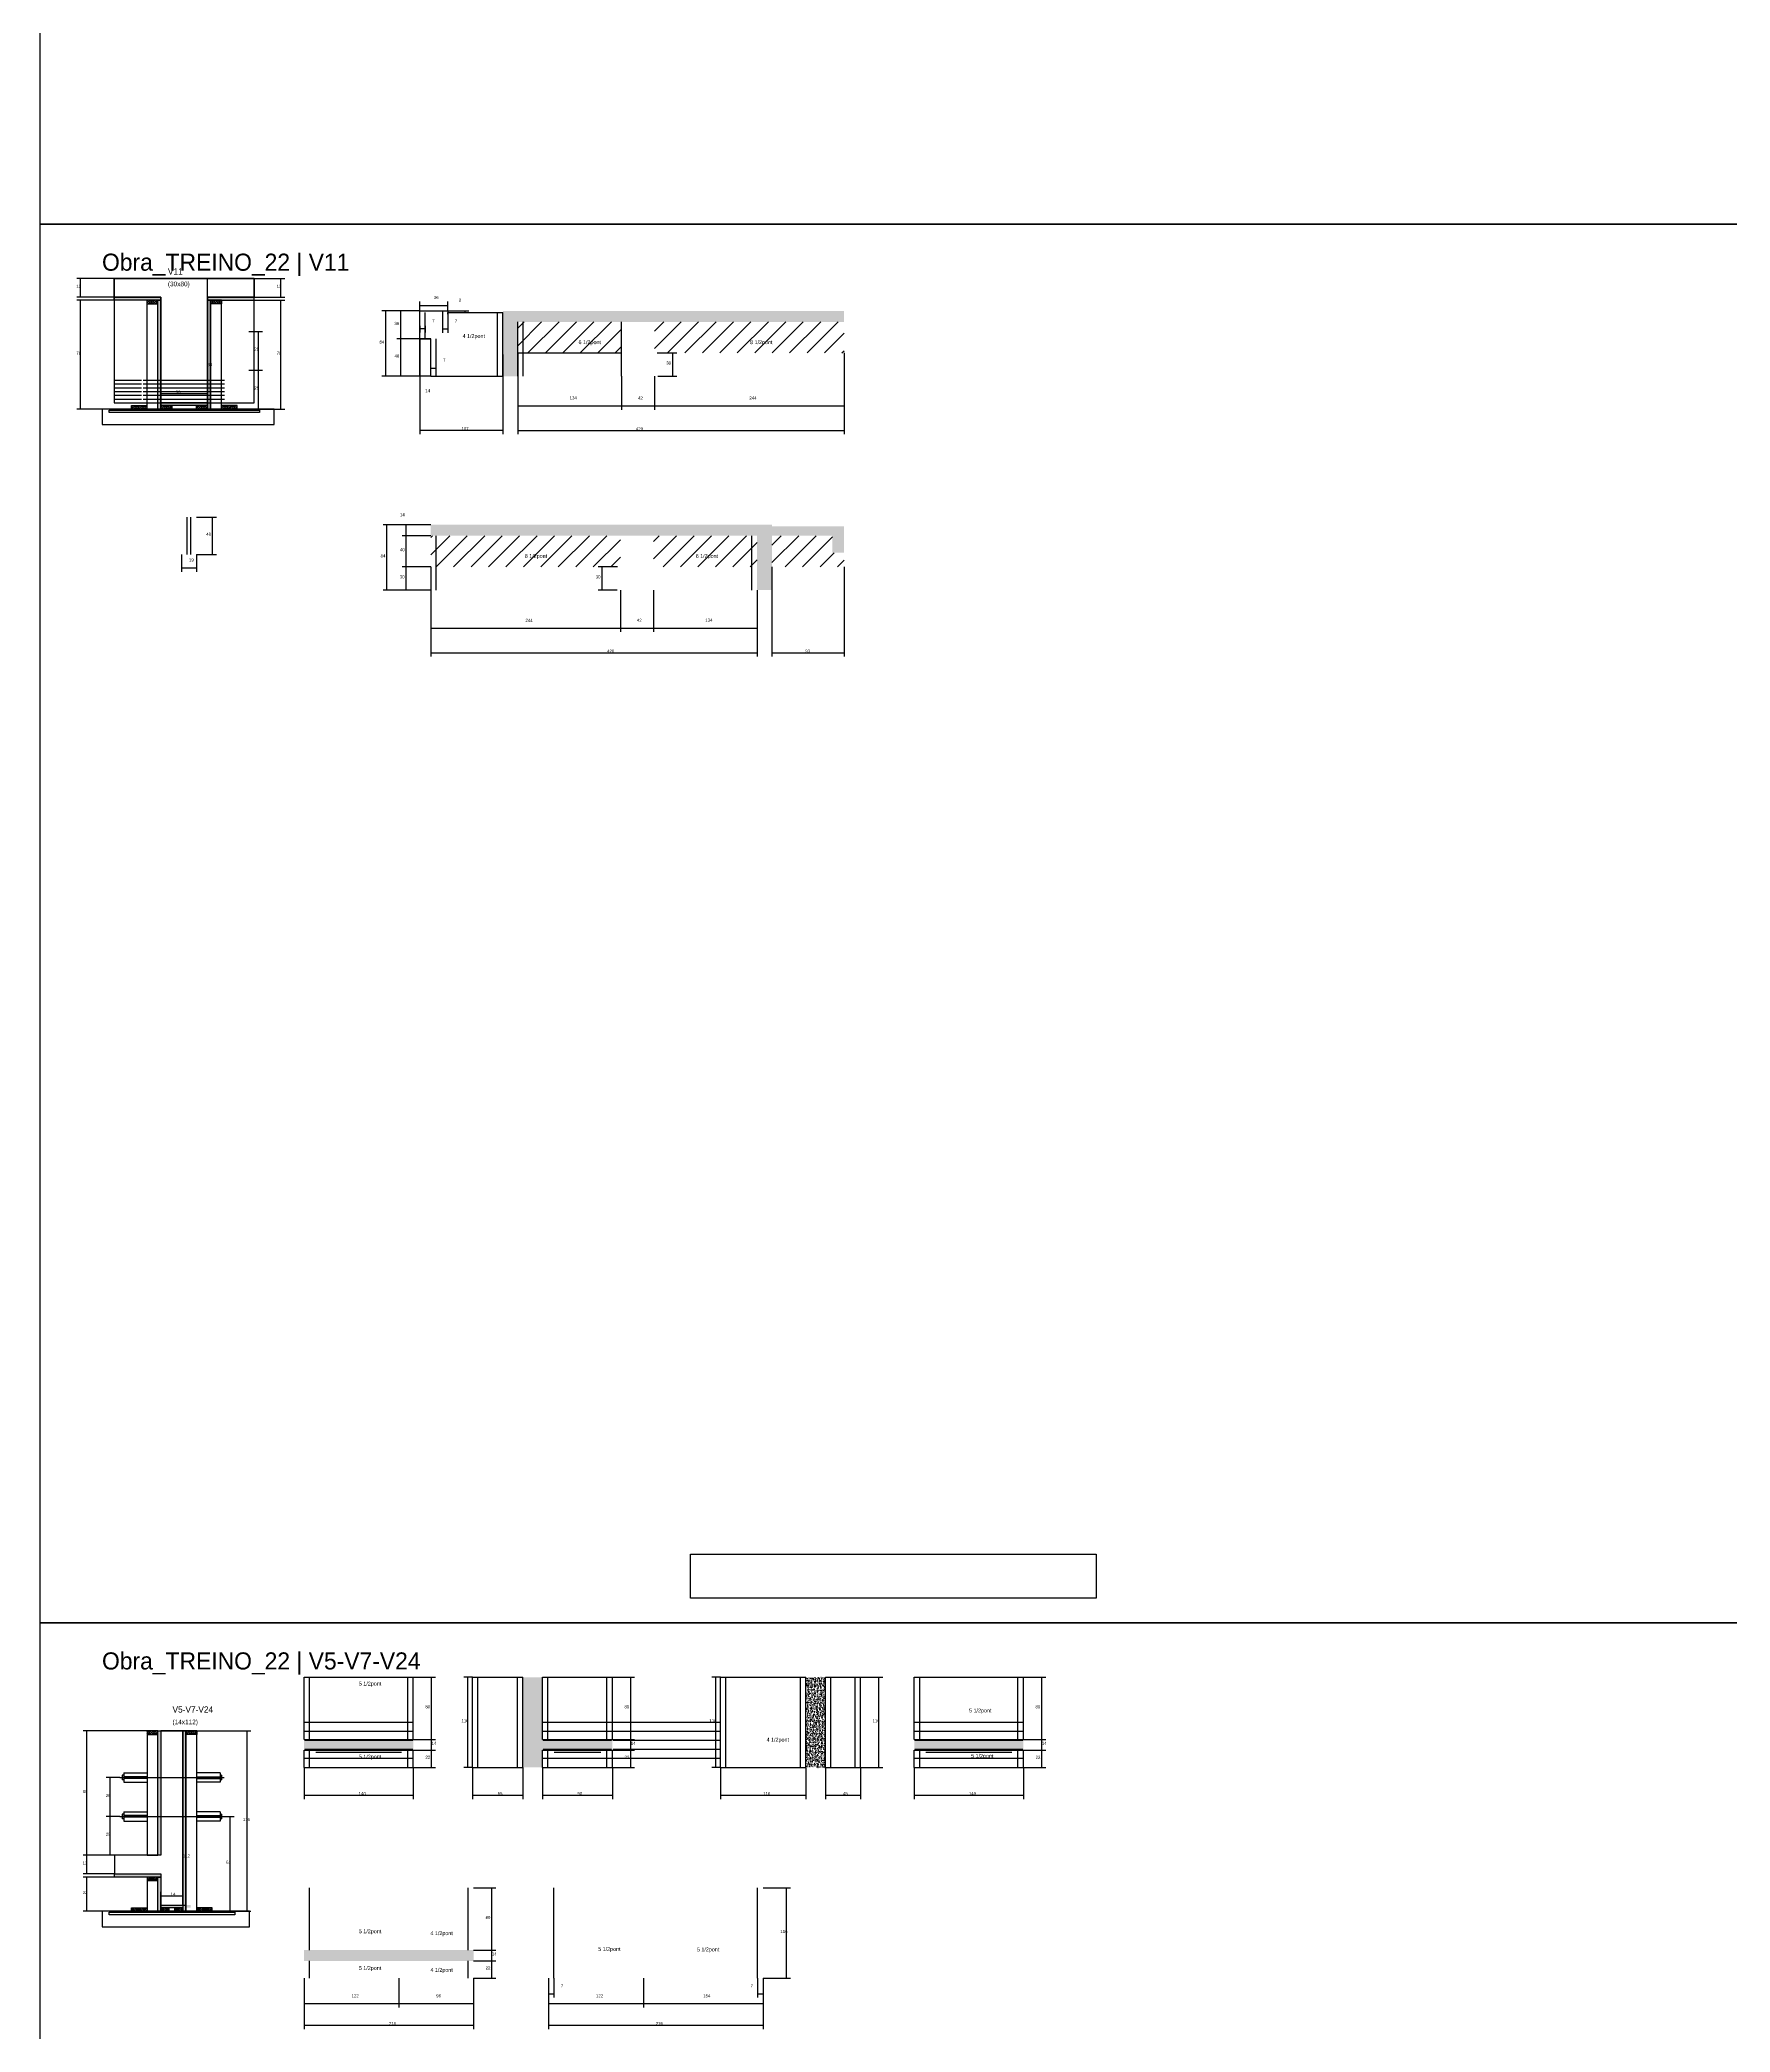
# Model space of a CAD drawing. Header units: metres. Extents: x -41 to 34840, y -36000 to 1848.
# Drawn here: x 0 to 2175, y -29327 to -26763 of the extents above; entities that cross this region are included whole.
import ezdxf

# ---------------------------------------------------------------- set-up
doc = ezdxf.new("R2010")
doc.units = ezdxf.units.M
for name, color, linetype in [('barrote', 126, 'Continuous'), ('CELL_BORDER', 8, 'Continuous'), ('CONCRETO', 251, 'Continuous'), ('COTA', 4, 'Continuous'), ('Cota Seção (2x)', 4, 'Continuous'), ('Hachura', 253, 'Continuous'), ('LABEL_ID', 3, 'Continuous'), ('Madeira', 126, 'Continuous'), ('NOMENCLATURA', 7, 'Continuous'), ('Painéis', 200, 'Continuous'), ('SARR_2.2x7', 40, 'Continuous'), ('SCO-___-LAJ', 4, 'Continuous'), ('TENSOR', 2, 'Continuous'), ('Texto Seção', 7, 'Continuous')]:
    doc.layers.add(name, color=color, linetype=linetype)

msp = doc.modelspace()

# ---------------------------------------------------------------- hatches: boundary and pattern name
at = {"layer": 'COTA'}
h = msp.add_hatch(dxfattribs=at)
h.set_pattern_fill('AR-CONC', scale=0.03)
h.paths.add_polyline_path([(1035, -27111.8), (596, -27111.8), (596, -27113.8), (596, -27195.8), (615, -27195.8), (615, -27125.8), (1035, -27125.8)])
h = msp.add_hatch(dxfattribs=at)
h.set_pattern_fill('AR-CONC', scale=0.03)
h.paths.add_polyline_path([(942, -27401), (1020, -27401), (1020, -27423), (1035, -27423), (1035, -27389), (942, -27389), (942, -27387), (503, -27387), (503, -27401), (923, -27401), (923, -27471), (942, -27471)])
h = msp.add_hatch(dxfattribs=at)
h.set_pattern_fill('AR-CONC', scale=0.03)
h.paths.add_polyline_path([(646.8, -28870), (621.6, -28870), (621.6, -28986), (646.8, -28986), (646.8, -28964), (736.8, -28964), (736.8, -28950), (646.8, -28950)])
h = msp.add_hatch(dxfattribs=at)
h.set_pattern_fill('AR-CONC', scale=0.03)
h.paths.add_polyline_path([(1011, -28870), (985.7, -28870), (985.7, -28986), (1011, -28986)])
h = msp.add_hatch(dxfattribs=at)
h.set_pattern_fill('AR-CONC', scale=0.03)
h.paths.add_polyline_path([(480.6, -28964), (480.6, -28950), (340.1, -28950), (340.1, -28964)])
h = msp.add_hatch(dxfattribs=at)
h.set_pattern_fill('AR-CONC', scale=0.03)
h.paths.add_polyline_path([(1265.7, -28964), (1265.7, -28950), (1125.2, -28950), (1125.2, -28964)])
h = msp.add_hatch(dxfattribs=at)
h.set_pattern_fill('AR-CONC', scale=0.03)
h.paths.add_polyline_path([(558.1, -29235.1), (558.1, -29221.1), (340.1, -29221.1), (340.1, -29235.1)])
at = {"layer": 'Hachura'}
h = msp.add_hatch(color=8, dxfattribs=at)
h.dxf.hatch_style = 1
h.paths.add_polyline_path([(95.8, -27098), (95.8, -27094), (95.8, -27094), (155.8, -27094), (155.8, -27094), (155.8, -27098), (155.8, -27098), (95.8, -27098)])
h = msp.add_hatch(dxfattribs=at)
h.set_pattern_fill('ANSI31', scale=0.5)
h.paths.add_polyline_path([(137.8, -27098), (137.8, -27102.4), (137.8, -27102.4), (151.8, -27102.4), (151.8, -27102.4), (151.8, -27098), (151.8, -27098), (137.8, -27098)])
h = msp.add_hatch(color=8, dxfattribs=at)
h.dxf.hatch_style = 1
h.paths.add_polyline_path([(151.8, -27098), (155.8, -27098), (155.8, -27098), (155.8, -27238), (155.8, -27238), (151.8, -27238), (151.8, -27238), (151.8, -27098)])
h = msp.add_hatch(color=8, dxfattribs=at)
h.dxf.hatch_style = 1
h.paths.add_polyline_path([(275.8, -27098), (275.8, -27094), (275.8, -27094), (215.8, -27094), (215.8, -27094), (215.8, -27098), (215.8, -27098), (275.8, -27098)])
h = msp.add_hatch(color=8, dxfattribs=at)
h.dxf.hatch_style = 1
h.paths.add_polyline_path([(219.8, -27098), (215.8, -27098), (215.8, -27098), (215.8, -27238), (215.8, -27238), (219.8, -27238), (219.8, -27238), (219.8, -27098)])
h = msp.add_hatch(dxfattribs=at)
h.set_pattern_fill('ANSI31', scale=0.5)
h.paths.add_polyline_path([(233.8, -27098), (233.8, -27102.4), (233.8, -27102.4), (219.8, -27102.4), (219.8, -27102.4), (219.8, -27098), (219.8, -27098), (233.8, -27098)])
h = msp.add_hatch(dxfattribs=at)
h.set_pattern_fill('ANSI31', scale=5)
h.paths.add_polyline_path([(748.5, -27165.8), (748.5, -27125.8), (615, -27125.8), (615, -27165.8)])
h = msp.add_hatch(dxfattribs=at)
h.set_pattern_fill('ANSI31', scale=5)
h.paths.add_polyline_path([(1035, -27165.8), (1035, -27125.8), (791, -27125.8), (791, -27165.8)])
h = msp.add_hatch(dxfattribs=at)
h.set_pattern_fill('ANSI31', scale=0.5)
h.paths.add_polyline_path([(117.8, -27238), (117.8, -27233.6), (117.8, -27233.6), (137.8, -27233.6), (137.8, -27233.6), (137.8, -27238), (137.8, -27238), (117.8, -27238)])
h = msp.add_hatch(color=8, dxfattribs=at)
h.dxf.hatch_style = 1
h.paths.add_polyline_path([(155.8, -27233.6), (155.8, -27230), (155.8, -27230), (215.8, -27230), (215.8, -27230), (215.8, -27233.6), (215.8, -27233.6), (155.8, -27233.6)])
h = msp.add_hatch(dxfattribs=at)
h.set_pattern_fill('ANSI31', scale=0.5)
h.paths.add_polyline_path([(155.8, -27238), (155.8, -27233.6), (155.8, -27233.6), (169.8, -27233.6), (169.8, -27233.6), (169.8, -27238), (169.8, -27238), (155.8, -27238)])
h = msp.add_hatch(dxfattribs=at)
h.set_pattern_fill('ANSI31', scale=0.5)
h.paths.add_polyline_path([(201.8, -27238), (201.8, -27233.6), (201.8, -27233.6), (215.8, -27233.6), (215.8, -27233.6), (215.8, -27238), (215.8, -27238), (201.8, -27238)])
h = msp.add_hatch(dxfattribs=at)
h.set_pattern_fill('ANSI31', scale=0.5)
h.paths.add_polyline_path([(253.8, -27238), (253.8, -27233.6), (253.8, -27233.6), (233.8, -27233.6), (233.8, -27233.6), (233.8, -27238), (233.8, -27238), (253.8, -27238)])
h = msp.add_hatch(dxfattribs=at)
h.set_pattern_fill('ANSI31', scale=5)
h.paths.add_polyline_path([(503, -27401), (503, -27441), (747, -27441), (747, -27401)])
h = msp.add_hatch(dxfattribs=at)
h.set_pattern_fill('ANSI31', scale=5)
h.paths.add_polyline_path([(789.5, -27401), (789.5, -27441), (923, -27441), (923, -27401)])
h = msp.add_hatch(dxfattribs=at)
h.set_pattern_fill('ANSI31', scale=5)
h.paths.add_polyline_path([(1035, -27441), (1035, -27423), (1020, -27423), (1020, -27401), (942, -27401), (942, -27441)])
h = msp.add_hatch(dxfattribs=at)
h.set_pattern_fill('ANSI31', scale=0.5)
h.paths.add_polyline_path([(137.9, -28939.1), (137.9, -28943.5), (137.9, -28943.5), (151.9, -28943.5), (151.9, -28943.5), (151.9, -28939.1), (151.9, -28939.1), (137.9, -28939.1)])
h = msp.add_hatch(color=8, dxfattribs=at)
h.dxf.hatch_style = 1
h.paths.add_polyline_path([(151.9, -28939.1), (155.9, -28939.1), (155.9, -28939.1), (155.9, -29099.1), (155.9, -29099.1), (151.9, -29099.1), (151.9, -29099.1), (151.9, -28939.1)])
h = msp.add_hatch(color=8, dxfattribs=at)
h.dxf.hatch_style = 1
h.paths.add_polyline_path([(187.9, -28939.1), (183.9, -28939.1), (183.9, -28939.1), (183.9, -29171.1), (183.9, -29171.1), (187.9, -29171.1), (187.9, -29171.1), (187.9, -28939.1)])
h = msp.add_hatch(dxfattribs=at)
h.set_pattern_fill('ANSI31', scale=0.5)
h.paths.add_polyline_path([(201.9, -28939.1), (201.9, -28943.5), (201.9, -28943.5), (187.9, -28943.5), (187.9, -28943.5), (187.9, -28939.1), (187.9, -28939.1), (201.9, -28939.1)])
h = msp.add_hatch(color=8, dxfattribs=at)
h.dxf.hatch_style = 1
h.paths.add_polyline_path([(95.9, -29127.1), (95.9, -29123.1), (95.9, -29123.1), (155.9, -29123.1), (155.9, -29123.1), (155.9, -29127.1), (155.9, -29127.1), (95.9, -29127.1)])
h = msp.add_hatch(dxfattribs=at)
h.set_pattern_fill('ANSI31', scale=0.5)
h.paths.add_polyline_path([(137.9, -29127.1), (137.9, -29131.5), (137.9, -29131.5), (151.9, -29131.5), (151.9, -29131.5), (151.9, -29127.1), (151.9, -29127.1), (137.9, -29127.1)])
h = msp.add_hatch(color=8, dxfattribs=at)
h.dxf.hatch_style = 1
h.paths.add_polyline_path([(151.9, -29127.1), (155.9, -29127.1), (155.9, -29127.1), (155.9, -29171.1), (155.9, -29171.1), (151.9, -29171.1), (151.9, -29171.1), (151.9, -29127.1)])
h = msp.add_hatch(dxfattribs=at)
h.set_pattern_fill('ANSI31', scale=0.5)
h.paths.add_polyline_path([(117.9, -29171.1), (117.9, -29166.7), (117.9, -29166.7), (137.9, -29166.7), (137.9, -29166.7), (137.9, -29171.1), (137.9, -29171.1), (117.9, -29171.1)])
h = msp.add_hatch(color=8, dxfattribs=at)
h.dxf.hatch_style = 1
h.paths.add_polyline_path([(151.9, -29166.7), (151.9, -29163.1), (151.9, -29163.1), (193.9, -29163.1), (193.9, -29163.1), (193.9, -29166.7), (193.9, -29166.7), (151.9, -29166.7)])
h = msp.add_hatch(dxfattribs=at)
h.set_pattern_fill('ANSI31', scale=0.5)
h.paths.add_polyline_path([(155.9, -29171.1), (155.9, -29166.7), (155.9, -29166.7), (165.9, -29166.7), (165.9, -29166.7), (165.9, -29171.1), (165.9, -29171.1), (155.9, -29171.1)])
h = msp.add_hatch(dxfattribs=at)
h.set_pattern_fill('ANSI31', scale=0.5)
h.paths.add_polyline_path([(173.9, -29171.1), (173.9, -29166.7), (173.9, -29166.7), (183.9, -29166.7), (183.9, -29166.7), (183.9, -29171.1), (183.9, -29171.1), (173.9, -29171.1)])
h = msp.add_hatch(dxfattribs=at)
h.set_pattern_fill('ANSI31', scale=0.5)
h.paths.add_polyline_path([(221.9, -29171.1), (221.9, -29166.7), (221.9, -29166.7), (201.9, -29166.7), (201.9, -29166.7), (201.9, -29171.1), (201.9, -29171.1), (221.9, -29171.1)])

# ---------------------------------------------------------------- linework, layer by layer
for p, q in [((105.9, -28996.1), (105.9, -29002.1)), ((107.9, -28996.1), (105.9, -28996.1)), ((107.9, -28993.1), (107.9, -29005.1)), ((107.9, -28993.1), (137.9, -28993.1)), ((231.9, -28993.1), (201.9, -28993.1)), ((231.9, -28993.1), (231.9, -29005.1)), ((233.9, -28996.1), (231.9, -28996.1)), ((233.9, -28996.1), (233.9, -29002.1)), ((107.9, -29002.1), (105.9, -29002.1)), ((137.9, -28998.1), (107.9, -28998.1)), ((137.9, -29000.1), (107.9, -29000.1)), ((107.9, -29005.1), (137.9, -29005.1)), ((201.9, -28998.1), (231.9, -28998.1)), ((201.9, -29000.1), (231.9, -29000.1)), ((231.9, -29005.1), (201.9, -29005.1)), ((231.9, -29002.1), (233.9, -29002.1)), ((105.9, -29046.1), (105.9, -29052.1)), ((107.9, -29046.1), (105.9, -29046.1)), ((107.9, -29043.1), (107.9, -29055.1)), ((107.9, -29043.1), (137.9, -29043.1)), ((137.9, -29048.1), (107.9, -29048.1)), ((231.9, -29043.1), (201.9, -29043.1)), ((201.9, -29048.1), (231.9, -29048.1)), ((231.9, -29043.1), (231.9, -29055.1)), ((233.9, -29046.1), (231.9, -29046.1)), ((233.9, -29046.1), (233.9, -29052.1)), ((107.9, -29052.1), (105.9, -29052.1)), ((137.9, -29050.1), (107.9, -29050.1)), ((107.9, -29055.1), (137.9, -29055.1)), ((201.9, -29050.1), (231.9, -29050.1)), ((231.9, -29055.1), (201.9, -29055.1)), ((231.9, -29052.1), (233.9, -29052.1))]:
    msp.add_line(p, q)
at = {"layer": 'barrote'}
msp.add_lwpolyline([(80, -29191.1), (269.6, -29191.1), (269.6, -29171.1), (80, -29171.1)], close=True, dxfattribs=at)
at = {"layer": 'CELL_BORDER'}
for points in [[(0, -27000), (2900, -27000), (2900, -25200), (0, -25200)], [(0, -28800), (2900, -28800), (2900, -27000), (0, -27000)], [(0, -30600), (2900, -30600), (2900, -28800), (0, -28800)]]:
    msp.add_lwpolyline(points, close=True, dxfattribs=at)
at = {"layer": 'CONCRETO'}
for points in [[(215.8, -27094), (215.8, -27104), (215.8, -27230), (155.8, -27230), (155.8, -27094), (95.8, -27094), (95.8, -27070), (215.8, -27070), (275.8, -27070), (275.8, -27094)], [(95.8, -27230), (275.8, -27230), (275.8, -27070), (95.8, -27070)]]:
    msp.add_lwpolyline(points, close=True, dxfattribs=at)
for points in [[(183.9, -28959.1), (183.9, -28939.1), (155.9, -28939.1)], [(155.9, -29099.1), (95.9, -29099.1), (95.9, -29123.1), (155.9, -29123.1), (155.9, -29163.1), (183.9, -29163.1), (183.9, -28959.1), (183.9, -28959.1)]]:
    msp.add_lwpolyline(points, dxfattribs=at)
at = {"layer": 'COTA'}
for p, q in [((95.8, -27070), (47.5, -27070)), ((52.5, -27094), (52.5, -27070)), ((275.8, -27070), (315.3, -27070)), ((310.3, -27094), (310.3, -27070)), ((95.8, -27094), (47.5, -27094)), ((95.8, -27098), (47.5, -27098)), ((52.5, -27238), (52.5, -27098)), ((233.8, -27098), (315.3, -27098)), ((275.8, -27094), (315.3, -27094)), ((310.3, -27238), (310.3, -27098)), ((489, -27111.8), (489, -27099.6)), ((525, -27111.8), (525, -27099.6)), ((489, -27111.8), (440.2, -27111.8)), ((445.2, -27195.8), (445.2, -27111.8)), ((489, -27111.8), (459.5, -27111.8)), ((464.5, -27147.8), (464.5, -27111.8)), ((489, -27104.6), (525, -27104.6)), ((518, -27112.8), (518, -27139.9)), ((525, -27111.8), (552.2, -27111.8)), ((525, -27112.8), (525, -27139.9)), ((525, -27113.8), (552.2, -27113.8)), ((547.2, -27113.8), (547.2, -27111.8)), ((268.8, -27138), (286.4, -27138)), ((281.4, -27188), (281.4, -27138)), ((489, -27147.8), (459.5, -27147.8)), ((503, -27147.8), (459.5, -27147.8)), ((464.5, -27195.8), (464.5, -27147.8)), ((489, -27130.8), (489, -27139.4)), ((489, -27134.4), (496, -27134.4)), ((489, -27147.8), (489, -27270.2)), ((489, -27195.8), (489, -27147.8)), ((489, -27147.8), (494, -27147.8)), ((496, -27130.8), (496, -27139.4)), ((518, -27134.9), (525, -27134.9)), ((596, -27167.8), (596, -27270.2)), ((615, -27165.8), (615, -27270.5)), ((615, -27165.8), (615, -27238.9)), ((794.5, -27165.8), (819.5, -27165.8)), ((814.5, -27195.8), (814.5, -27165.8)), ((1035, -27165.8), (1035, -27270.5)), ((268.8, -27188), (286.4, -27188)), ((268.8, -27188), (286.4, -27188)), ((281.4, -27238), (281.4, -27188)), ((503, -27195.8), (440.2, -27195.8)), ((503, -27195.8), (459.5, -27195.8)), ((503, -27195.8), (484, -27195.8)), ((503, -27195.8), (503, -27180.2)), ((503, -27185.2), (510, -27185.2)), ((510, -27195.8), (510, -27180.2)), ((748.5, -27195.8), (748.5, -27238.9)), ((748.5, -27195.8), (748.5, -27238.9)), ((791, -27195.8), (791, -27238.9)), ((791, -27195.8), (791, -27238.9)), ((795.2, -27195.8), (819.5, -27195.8)), ((1035, -27195.8), (1035, -27238.9)), ((117.8, -27238), (47.5, -27238)), ((253.8, -27238), (315.3, -27238)), ((268.8, -27238), (286.4, -27238)), ((615, -27233.9), (748.5, -27233.9)), ((748.5, -27233.9), (791, -27233.9)), ((791, -27233.9), (1035, -27233.9)), ((489, -27265.2), (596, -27265.2)), ((615, -27265.5), (1035, -27265.5)), ((201.4, -27377.1), (227.2, -27377.1)), ((222.2, -27425.1), (222.2, -27377.1)), ((503, -27387), (441.6, -27387)), ((446.6, -27471), (446.6, -27387)), ((503, -27387), (466.4, -27387)), ((503, -27401), (466.4, -27401)), ((503, -27401), (466.4, -27401)), ((471.4, -27401), (471.4, -27387)), ((471.4, -27441), (471.4, -27401)), ((182.4, -27425.1), (182.4, -27447.3)), ((201.4, -27425.1), (227.2, -27425.1)), ((201.4, -27425.1), (201.4, -27447.3)), ((182.4, -27442.3), (201.4, -27442.3)), ((503, -27441), (466.4, -27441)), ((503, -27441), (466.4, -27441)), ((471.4, -27471), (471.4, -27441)), ((503, -27441), (503, -27556.6)), ((743.5, -27441), (718.5, -27441)), ((723.5, -27471), (723.5, -27441)), ((942, -27441), (942, -27556.6)), ((1035, -27441), (1035, -27556.6)), ((503, -27471), (441.6, -27471)), ((503, -27471), (466.4, -27471)), ((503, -27471), (503, -27524.9)), ((742.8, -27471), (718.5, -27471)), ((747, -27471), (747, -27524.9)), ((747, -27471), (747, -27524.9)), ((789.5, -27471), (789.5, -27524.9)), ((789.5, -27471), (789.5, -27524.9)), ((923, -27471), (923, -27556.6)), ((923, -27471), (923, -27524.9)), ((503, -27519.9), (747, -27519.9)), ((747, -27519.9), (789.5, -27519.9)), ((789.5, -27519.9), (923, -27519.9)), ((503, -27551.6), (923, -27551.6)), ((942, -27551.6), (1035, -27551.6)), ((480.6, -28870), (509.2, -28870)), ((504.2, -28950), (504.2, -28870)), ((556.6, -28870), (545.6, -28870)), ((550.6, -28986), (550.6, -28870)), ((736.8, -28870), (765.4, -28870)), ((760.4, -28950), (760.4, -28870)), ((875.8, -28870), (864.8, -28870)), ((869.8, -28986), (869.8, -28870)), ((1056, -28870), (1084.6, -28870)), ((1079.6, -28986), (1079.6, -28870)), ((1265.7, -28870), (1294.4, -28870)), ((1289.4, -28950), (1289.4, -28870)), ((144.9, -28939.1), (55.6, -28939.1)), ((60.6, -29099.1), (60.6, -28939.1)), ((201.9, -28939.1), (271.7, -28939.1)), ((266.7, -29171.1), (266.7, -28939.1)), ((480.6, -28950), (509.2, -28950)), ((480.6, -28950), (509.2, -28950)), ((480.6, -28964), (509.2, -28964)), ((480.6, -28964), (509.2, -28964)), ((504.2, -28964), (504.2, -28950)), ((504.2, -28986), (504.2, -28964)), ((736.8, -28950), (765.4, -28950)), ((736.8, -28950), (765.4, -28950)), ((736.8, -28964), (765.4, -28964)), ((736.8, -28964), (765.4, -28964)), ((760.4, -28964), (760.4, -28950)), ((760.4, -28986), (760.4, -28964)), ((1265.7, -28950), (1294.4, -28950)), ((1265.7, -28950), (1294.4, -28950)), ((1265.7, -28964), (1294.4, -28964)), ((1265.7, -28964), (1294.4, -28964)), ((1289.4, -28964), (1289.4, -28950)), ((1289.4, -28986), (1289.4, -28964)), ((340.1, -28986), (340.1, -29026.7)), ((480.6, -28986), (480.6, -29026.7)), ((480.6, -28986), (509.2, -28986)), ((556.6, -28986), (545.6, -28986)), ((556.6, -28986), (556.6, -29026.7)), ((621.6, -28986), (621.6, -29026.7)), ((646.8, -28986), (646.8, -29026.7)), ((736.8, -28986), (736.8, -29026.7)), ((736.8, -28986), (765.4, -28986)), ((875.8, -28986), (864.8, -28986)), ((875.8, -28986), (875.8, -29026.7)), ((985.7, -28986), (985.7, -29026.7)), ((1011, -28986), (1011, -29026.7)), ((1056, -28986), (1056, -29026.7)), ((1056, -28986), (1084.6, -28986)), ((1125.2, -28986), (1125.2, -29026.7)), ((1265.7, -28986), (1265.7, -29026.7)), ((1265.7, -28986), (1294.4, -28986)), ((102.9, -28999.1), (85.4, -28999.1)), ((90.4, -29049.1), (90.4, -28999.1)), ((340.1, -29021.7), (480.6, -29021.7)), ((556.6, -29021.7), (621.6, -29021.7)), ((646.8, -29021.7), (736.8, -29021.7)), ((875.8, -29021.7), (985.7, -29021.7)), ((1011, -29021.7), (1056, -29021.7)), ((1125.2, -29021.7), (1265.7, -29021.7)), ((102.9, -29049.1), (85.4, -29049.1)), ((102.9, -29049.1), (85.4, -29049.1)), ((90.4, -29099.1), (90.4, -29049.1)), ((237.2, -29049.1), (250.1, -29049.1)), ((245.1, -29171.1), (245.1, -29049.1)), ((95.9, -29099.1), (55.6, -29099.1)), ((95.9, -29099.1), (55.6, -29099.1)), ((60.6, -29123.1), (60.6, -29099.1)), ((102.9, -29099.1), (85.4, -29099.1)), ((95.9, -29123.1), (55.6, -29123.1)), ((95.9, -29127.1), (55.6, -29127.1)), ((60.6, -29171.1), (60.6, -29127.1)), ((558.1, -29141.1), (586.7, -29141.1)), ((581.7, -29221.1), (581.7, -29141.1)), ((930.6, -29141.1), (966, -29141.1)), ((961, -29257.1), (961, -29141.1)), ((117.9, -29171.1), (55.6, -29171.1)), ((221.9, -29171.1), (271.7, -29171.1)), ((221.9, -29171.1), (250.1, -29171.1)), ((558.1, -29221.1), (586.7, -29221.1)), ((558.1, -29221.1), (586.7, -29221.1)), ((581.7, -29235.1), (581.7, -29221.1)), ((558.1, -29235.1), (586.7, -29235.1)), ((558.1, -29235.1), (586.7, -29235.1)), ((581.7, -29257.1), (581.7, -29235.1)), ((340.1, -29257.1), (340.1, -29322.7)), ((340.1, -29257.1), (340.1, -29295)), ((462.1, -29257.1), (462.1, -29295)), ((462.1, -29257.1), (462.1, -29295)), ((558.1, -29257.1), (558.1, -29322.7)), ((558.1, -29257.1), (586.7, -29257.1)), ((558.1, -29257.1), (558.1, -29295)), ((654.6, -29257.1), (654.6, -29322.7)), ((654.6, -29257.1), (654.6, -29295)), ((654.6, -29257.1), (654.6, -29282.2)), ((654.6, -29277.2), (661.6, -29277.2)), ((661.6, -29257.1), (661.6, -29282.2)), ((776.6, -29257.1), (776.6, -29295)), ((776.6, -29257.1), (776.6, -29295)), ((923.6, -29257.1), (923.6, -29282.2)), ((923.6, -29277.2), (930.6, -29277.2)), ((930.6, -29257.1), (930.6, -29322.7)), ((930.6, -29257.1), (966, -29257.1)), ((930.6, -29257.1), (930.6, -29295)), ((930.6, -29257.1), (930.6, -29282.2)), ((340.1, -29290), (462.1, -29290)), ((462.1, -29290), (558.1, -29290)), ((654.6, -29290), (776.6, -29290)), ((776.6, -29290), (930.6, -29290)), ((340.1, -29317.7), (558.1, -29317.7)), ((654.6, -29317.7), (930.6, -29317.7))]:
    msp.add_line(p, q, dxfattribs=at)
at = {"layer": 'Cota Seção (2x)'}
for p, q in [((155.8, -27070), (220.8, -27070)), ((215.8, -27230), (215.8, -27070)), ((155.8, -27230), (155.8, -27213.2)), ((155.8, -27218.2), (215.8, -27218.2)), ((215.8, -27230), (215.8, -27213.2)), ((155.8, -27230), (220.8, -27230)), ((155.9, -28939.1), (188.9, -28939.1)), ((183.9, -29163.1), (183.9, -28939.1)), ((155.9, -29163.1), (155.9, -29146.2)), ((183.9, -29163.1), (183.9, -29146.2)), ((155.9, -29151.2), (183.9, -29151.2)), ((155.9, -29163.1), (188.9, -29163.1))]:
    msp.add_line(p, q, dxfattribs=at)
at = {"layer": 'Madeira'}
for points in [[(137.8, -27098), (137.8, -27102.4), (151.8, -27102.4), (151.8, -27098)], [(137.8, -27238), (151.8, -27238), (151.8, -27098), (137.8, -27098)], [(233.8, -27098), (233.8, -27102.4), (219.8, -27102.4), (219.8, -27098)], [(233.8, -27098), (219.8, -27098), (219.8, -27238), (233.8, -27238)], [(80, -27258), (301.6, -27258), (301.6, -27238), (80, -27238)], [(117.8, -27238), (117.8, -27233.6), (137.8, -27233.6), (137.8, -27238)], [(155.8, -27238), (155.8, -27233.6), (169.8, -27233.6), (169.8, -27238)], [(201.8, -27238), (201.8, -27233.6), (215.8, -27233.6), (215.8, -27238)], [(253.8, -27238), (253.8, -27233.6), (233.8, -27233.6), (233.8, -27238)], [(137.9, -28939.1), (137.9, -28943.5), (151.9, -28943.5), (151.9, -28939.1)], [(137.9, -29099.1), (151.9, -29099.1), (151.9, -28939.1), (137.9, -28939.1)], [(201.9, -28939.1), (201.9, -28943.5), (187.9, -28943.5), (187.9, -28939.1)], [(201.9, -28939.1), (187.9, -28939.1), (187.9, -29171.1), (201.9, -29171.1)], [(137.9, -29127.1), (137.9, -29131.5), (151.9, -29131.5), (151.9, -29127.1)], [(137.9, -29171.1), (151.9, -29171.1), (151.9, -29127.1), (137.9, -29127.1)], [(80, -29191.1), (269.6, -29191.1), (269.6, -29171.1), (80, -29171.1)], [(117.9, -29171.1), (117.9, -29166.7), (137.9, -29166.7), (137.9, -29171.1)], [(155.9, -29171.1), (155.9, -29166.7), (165.9, -29166.7), (165.9, -29171.1)], [(173.9, -29171.1), (173.9, -29166.7), (183.9, -29166.7), (183.9, -29171.1)], [(221.9, -29171.1), (221.9, -29166.7), (201.9, -29166.7), (201.9, -29171.1)]]:
    msp.add_lwpolyline(points, close=True, dxfattribs=at)
at = {"layer": 'Painéis'}
for p, q in [((95.8, -27094), (155.8, -27094)), ((95.8, -27098), (95.8, -27094)), ((155.8, -27098), (155.8, -27094)), ((155.8, -27238), (155.8, -27098)), ((215.8, -27094), (275.8, -27094)), ((215.8, -27098), (215.8, -27094)), ((215.8, -27238), (215.8, -27098)), ((275.8, -27098), (275.8, -27094)), ((489, -27111.8), (525, -27111.8)), ((489, -27147.8), (489, -27111.8)), ((525, -27113.8), (596, -27113.8)), ((596, -27195.8), (596, -27113.8)), ((596, -27167.8), (596, -27113.8)), ((489, -27147.8), (503, -27147.8)), ((503, -27195.8), (503, -27147.8)), ((615, -27195.8), (615, -27125.8)), ((615, -27165.8), (615, -27125.8)), ((748.5, -27195.8), (748.5, -27125.8)), ((615, -27165.8), (748.5, -27165.8)), ((503, -27195.8), (596, -27195.8)), ((155.8, -27230), (215.8, -27230)), ((155.8, -27233.6), (155.8, -27230)), ((215.8, -27233.6), (215.8, -27230)), ((340.1, -28870), (480.6, -28870)), ((340.1, -28950), (340.1, -28870)), ((480.6, -28950), (480.6, -28870)), ((556.6, -28870), (621.6, -28870)), ((556.6, -28986), (556.6, -28870)), ((621.6, -28986), (621.6, -28870)), ((646.8, -28870), (736.8, -28870)), ((646.8, -28950), (646.8, -28870)), ((736.8, -28950), (736.8, -28870)), ((875.8, -28870), (985.7, -28870)), ((875.8, -28986), (875.8, -28870)), ((985.7, -28986), (985.7, -28870)), ((1011, -28870), (1056, -28870)), ((1011, -28986), (1011, -28870)), ((1056, -28986), (1056, -28870)), ((1125.2, -28870), (1265.7, -28870)), ((1125.2, -28950), (1125.2, -28870)), ((1265.7, -28950), (1265.7, -28870)), ((340.1, -28950), (480.6, -28950)), ((340.1, -28964), (480.6, -28964)), ((340.1, -28986), (340.1, -28964)), ((480.6, -28986), (480.6, -28964)), ((646.8, -28950), (736.8, -28950)), ((646.8, -28964), (736.8, -28964)), ((646.8, -28986), (646.8, -28964)), ((736.8, -28986), (736.8, -28964)), ((1125.2, -28950), (1265.7, -28950)), ((1125.2, -28964), (1265.7, -28964)), ((1125.2, -28986), (1125.2, -28964)), ((1265.7, -28986), (1265.7, -28964)), ((340.1, -28986), (480.6, -28986)), ((556.6, -28986), (621.6, -28986)), ((646.8, -28986), (736.8, -28986)), ((875.8, -28986), (985.7, -28986)), ((1011, -28986), (1056, -28986)), ((1125.2, -28986), (1265.7, -28986))]:
    msp.add_line(p, q, dxfattribs=at)
for points in [[(95.8, -27098), (95.8, -27094), (155.8, -27094), (155.8, -27098)], [(151.8, -27098), (155.8, -27098), (155.8, -27238), (151.8, -27238)], [(275.8, -27098), (275.8, -27094), (215.8, -27094), (215.8, -27098)], [(219.8, -27098), (215.8, -27098), (215.8, -27238), (219.8, -27238)], [(155.8, -27233.6), (155.8, -27230), (215.8, -27230), (215.8, -27233.6)], [(151.9, -28939.1), (155.9, -28939.1), (155.9, -29099.1), (151.9, -29099.1)], [(187.9, -28939.1), (183.9, -28939.1), (183.9, -29171.1), (187.9, -29171.1)], [(95.9, -29127.1), (95.9, -29123.1), (155.9, -29123.1), (155.9, -29127.1)], [(151.9, -29127.1), (155.9, -29127.1), (155.9, -29171.1), (151.9, -29171.1)], [(155.9, -29166.7), (155.9, -29163.1), (183.9, -29163.1), (183.9, -29166.7)]]:
    msp.add_lwpolyline(points, close=True, dxfattribs=at)
at = {"layer": 'SARR_2.2x7'}
for p, q in [((496, -27147.8), (496, -27113.8)), ((525, -27116), (525, -27113.8)), ((589, -27195.8), (589, -27113.8)), ((510, -27195.8), (510, -27147.8)), ((622, -27165.8), (622, -27125.8)), ((622, -27195.8), (622, -27165.8)), ((96.8, -27200.7), (130.8, -27200.7)), ((132.8, -27200.7), (237.8, -27200.7)), ((96.8, -27205.6), (130.8, -27205.6)), ((96.8, -27210.5), (130.8, -27210.5)), ((96.8, -27215.3), (130.8, -27215.3)), ((96.8, -27220.2), (130.8, -27220.2)), ((96.8, -27225.1), (130.8, -27225.1)), ((132.8, -27205.6), (237.8, -27205.6)), ((132.8, -27210.5), (237.8, -27210.5)), ((132.8, -27215.3), (237.8, -27215.3)), ((132.8, -27220.2), (237.8, -27220.2)), ((132.8, -27225.1), (237.8, -27225.1)), ((189.4, -27425.1), (189.4, -27377.1)), ((194.4, -27425.1), (194.4, -27377.1)), ((510, -27441), (510, -27401)), ((916, -27441), (916, -27401)), ((510, -27471), (510, -27441)), ((916, -27471), (916, -27441)), ((347.1, -28950), (347.1, -28870)), ((473.6, -28950), (473.6, -28870)), ((563.6, -28986), (563.6, -28870)), ((614.6, -28986), (614.6, -28870)), ((653.8, -28950), (653.8, -28870)), ((729.8, -28950), (729.8, -28870)), ((882.8, -28986), (882.8, -28870)), ((978.7, -28986), (978.7, -28870)), ((1018, -28986), (1018, -28870)), ((1049, -28986), (1049, -28870)), ((1132.2, -28950), (1132.2, -28870)), ((1258.7, -28950), (1258.7, -28870)), ((341.1, -28927.7), (479.8, -28927.7)), ((341.1, -28939.3), (479.8, -28939.3)), ((647.8, -28927.7), (735.8, -28927.7)), ((647.8, -28939.3), (735.8, -28939.3)), ((737.8, -28927.7), (874.8, -28927.7)), ((737.8, -28939.3), (874.8, -28939.3)), ((1125.8, -28927.7), (1264.8, -28927.7)), ((1125.8, -28939.3), (1264.8, -28939.3)), ((341.1, -28951), (479.8, -28951)), ((341.1, -28962.7), (479.8, -28962.7)), ((347.1, -28986), (347.1, -28964)), ((355.1, -28966.2), (465.6, -28966.2)), ((473.6, -28986), (473.6, -28964)), ((647.8, -28951), (735.8, -28951)), ((647.8, -28962.7), (735.8, -28962.7)), ((653.8, -28986), (653.8, -28964)), ((661.8, -28966.2), (721.8, -28966.2)), ((729.8, -28986), (729.8, -28964)), ((737.8, -28951), (874.8, -28951)), ((737.8, -28962.7), (874.8, -28962.7)), ((1125.8, -28951), (1264.8, -28951)), ((1125.8, -28962.7), (1264.8, -28962.7)), ((1132.2, -28986), (1132.2, -28964)), ((1140.2, -28966.2), (1250.7, -28966.2)), ((1258.7, -28986), (1258.7, -28964)), ((341.1, -28974.3), (479.8, -28974.3)), ((647.8, -28974.3), (735.8, -28974.3)), ((737.8, -28974.3), (874.8, -28974.3)), ((1125.8, -28974.3), (1264.8, -28974.3)), ((347.1, -29221.1), (347.1, -29141.1)), ((551.1, -29221.1), (551.1, -29141.1)), ((661.6, -29257.1), (661.6, -29141.1)), ((923.6, -29257.1), (923.6, -29141.1)), ((347.1, -29257.1), (347.1, -29235.1)), ((551.1, -29257.1), (551.1, -29235.1))]:
    msp.add_line(p, q, dxfattribs=at)
at = {"layer": 'SCO-___-LAJ'}
for points in [[(89, -27239.4), (282.7, -27239.4), (282.7, -27242.6), (89, -27242.6)], [(89.1, -29172.4), (250.8, -29172.4), (250.8, -29175.6), (89.1, -29175.6)]]:
    msp.add_lwpolyline(points, close=True, dxfattribs=at)
at = {"layer": 'TENSOR'}
for p, q in [((102.9, -28999.1), (237.2, -28999.1)), ((102.9, -29049.1), (237.2, -29049.1))]:
    msp.add_line(p, q, dxfattribs=at)
at = {"layer": 'Texto Seção'}
msp.add_lwpolyline([(837.1, -28711.5), (1359.1, -28711.5), (1359.1, -28768.2), (837.1, -28768.2)], close=True, dxfattribs=at)

# ---------------------------------------------------------------- texts
at = {"layer": 'COTA'}
for s, p in [('12', (47, -27082)), ('12', (304.8, -27082)), ('36', (507, -27096.4)), ('2', (539.2, -27099.8)), ('7', (504.9, -27126.4)), ('7', (533.9, -27126.8)), ('84', (437.1, -27153.8)), ('36', (456.2, -27129.8)), ('70', (47, -27168)), ('25', (275.9, -27163)), ('70', (304.8, -27168)), ('48', (456.4, -27171.8)), ('7', (518.9, -27177.1)), ('30', (806.2, -27180.8)), ('25', (275.9, -27213)), ('14', (496, -27216.3)), ('134', (681.8, -27225.7)), ('42', (769.8, -27225.8)), ('244', (913, -27225.8)), ('107', (542.5, -27265.2)), ('420', (767, -27265.5)), ('14', (463.4, -27375.9)), ('48', (214.1, -27401.1)), ('19', (191.9, -27434.2)), ('84', (438.5, -27429)), ('40', (463.3, -27421)), ('30', (463.2, -27456)), ('30', (715.3, -27456)), ('244', (625, -27511.9)), ('42', (768.3, -27511.8)), ('134', (856.3, -27511.7)), ('420', (730, -27551.6)), ('93', (985, -27551.6)), ('80', (496.1, -28910)), ('80', (752.3, -28910)), ('80', (1281.2, -28910)), ('116', (542.5, -28928)), ('116', (861.6, -28928)), ('116', (1071.5, -28928)), ('22', (496.2, -28975)), ('14', (504.2, -28957)), ('22', (752.4, -28975)), ('14', (760.4, -28957)), ('22', (1281.4, -28975)), ('14', (1289.4, -28957)), ('80', (55.1, -29019.1)), ('25', (84.9, -29024.1)), ('140', (410.3, -29021.7)), ('65', (589.1, -29021.7)), ('90', (691.8, -29021.7)), ('110', (930.8, -29021.7)), ('45', (1033.5, -29021.7)), ('140', (1195.5, -29021.7)), ('25', (84.9, -29074.1)), ('116', (261.2, -29055.1)), ('12', (55.1, -29111.1)), ('61', (239.6, -29110.1)), ('22', (55.1, -29149.1)), ('80', (573.6, -29181.1)), ('116', (952.9, -29199.1)), ('14', (581.7, -29228.1)), ('22', (573.7, -29246.1)), ('122', (401.1, -29282)), ('96', (510.1, -29281.9)), ('7', (670.5, -29269.1)), ('122', (715.6, -29282)), ('154', (853.6, -29281.9)), ('7', (914.7, -29269.1)), ('218', (449.1, -29317.7)), ('276', (792.6, -29317.7))]:
    msp.add_text(s, height=4, dxfattribs=at).set_placement(p)
at = {"layer": 'Cota Seção (2x)'}
for s, p in [('80', (215.8, -27182.8)), ('30', (174.8, -27218.2)), ('112', (183.9, -29101.9)), ('14', (168.2, -29151.2))]:
    msp.add_text(s, height=4, dxfattribs=at).set_placement(p)
at = {"layer": 'LABEL_ID'}
for s, p in [('Obra_TREINO_22 | V11', (80, -27060)), ('Obra_TREINO_22 | V5-V7-V24', (80, -28860))]:
    msp.add_text(s, height=22, dxfattribs=at).set_placement(p)
at = {"layer": 'NOMENCLATURA'}
for s, p in [('4 1/2pont', (544, -27146.6)), ('6 1/2pont', (693.2, -27154.5)), ('8 1/2pont', (914, -27154.5)), ('8 1/2pont', (624, -27429.6)), ('6 1/2pont', (844, -27429.6)), ('5 1/2pont', (410.5, -28880.7)), ('5 1/2pont', (1195.7, -28915.3)), ('5 1/2pont', (410.5, -28974.7)), ('4 1/2pont', (935.2, -28952.9)), ('5 1/2pont', (1198.4, -28973.7)), ('5 1/2pont', (410.5, -29199.4)), ('4 1/2pont', (502.6, -29201.9)), ('5 1/2pont', (718.5, -29222.2)), ('5 1/2pont', (845.5, -29222.8)), ('5 1/2pont', (410.5, -29246.7)), ('4 1/2pont', (502.6, -29249.2))]:
    msp.add_text(s, height=5, dxfattribs=at).set_placement(p)
at = {"layer": 'Texto Seção'}
for s, height, p in [('V11', 8, (164.8, -27065)), ('(30x80)', 6, (164.8, -27080)), ('V5-V7-V24', 8, (170.7, -28915.5)), ('(14x112)', 6, (170.7, -28930.5))]:
    msp.add_text(s, height=height, dxfattribs=at).set_placement(p)

doc.saveas('drawing.dxf')
